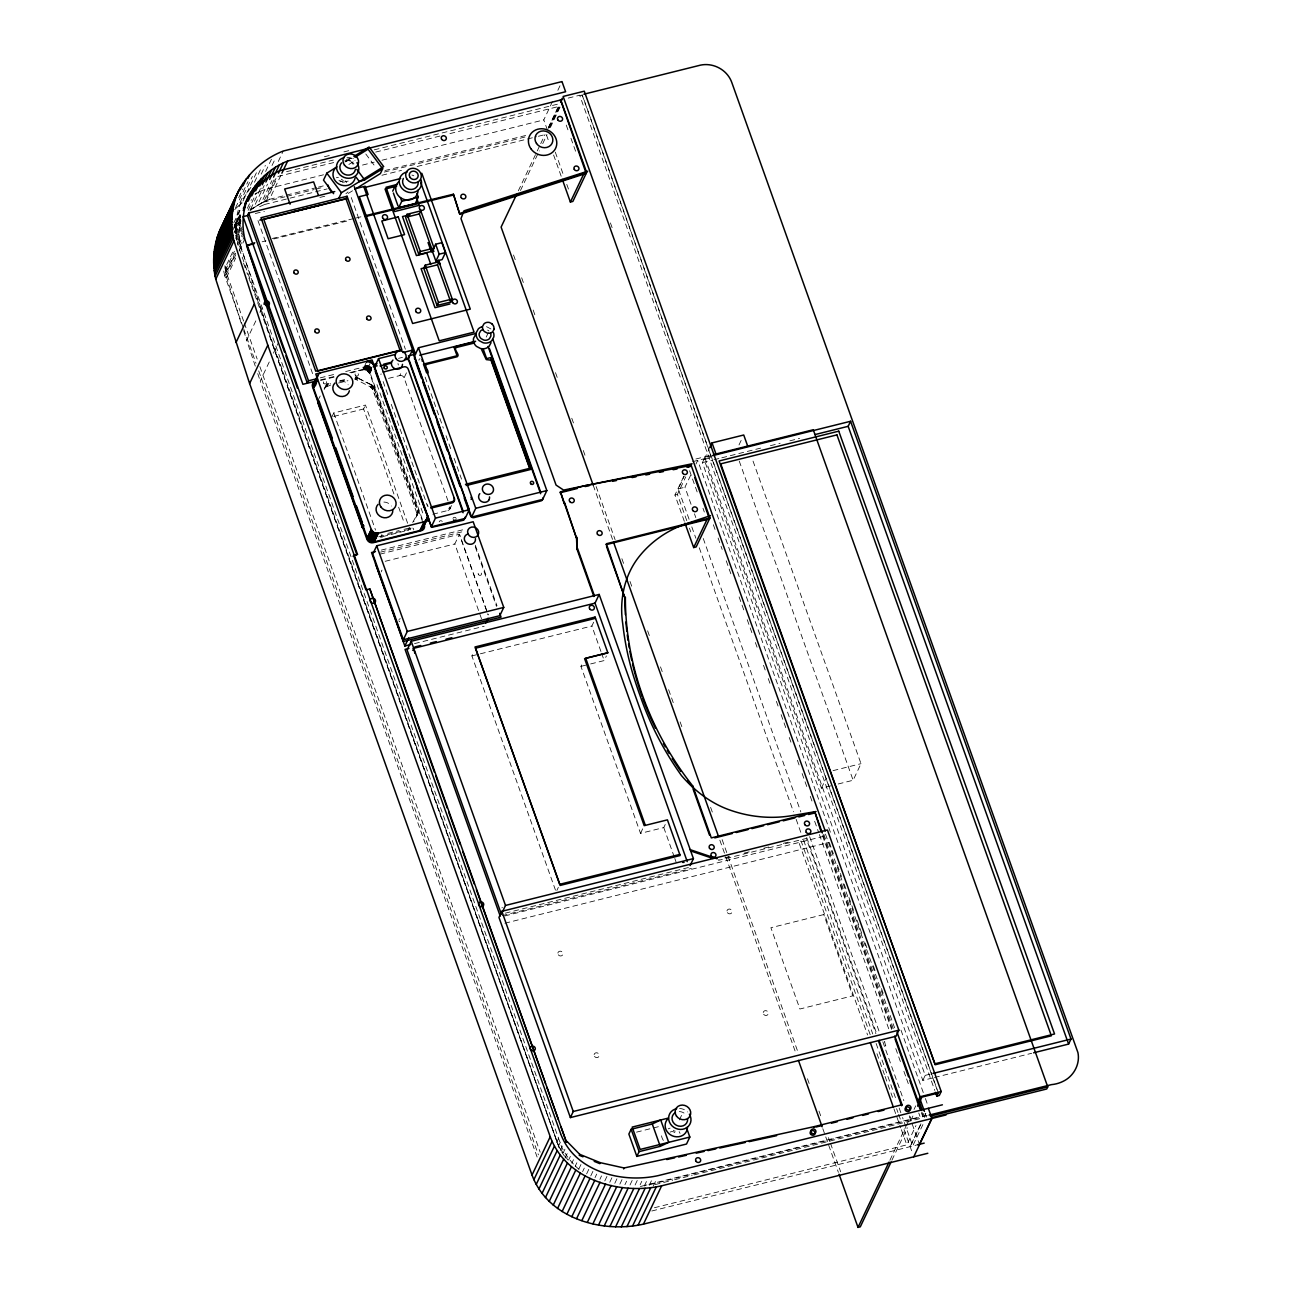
<?xml version="1.0" encoding="UTF-8"?>
<svg xmlns="http://www.w3.org/2000/svg" width="1292" height="1292" viewBox="0 0 1292 1292"><rect width="100%" height="100%" fill="white"/><g stroke="black" fill="none" stroke-linecap="round" stroke-linejoin="round"><path stroke-width="0.75" stroke-dasharray="5 3.75" d="M356.447 377.022L355.413 379.202L370.756 387.067L372.597 389.15L416.864 513.182L416.67 516.267L417.897 511.002L373.63 386.97L371.547 384.741L355.219 376.989M240.474 218.881L240.457 219.107A75.437 68.314 25.4 0 0 241.039 246.998L274.647 350.616L556.965 1141.821A58.205 52.714 25.4 0 0 559.856 1148.556M417.994 513.376L413.811 521.532M238.729 197.644L242.864 188.939M235.532 207.85L247.935 181.72M234.692 209.595L238.326 206.074L252.392 176.455M243.009 201.003L257.06 171.4M233.82 222.822L240.474 208.803M254.492 182.22L261.113 168.283M233.949 227.295L240.538 213.228M234.191 227.182L240.813 213.261M234.288 227.554L240.91 213.616M232.544 230.67L240.57 215.199M240.748 215.716L234.143 229.653L240.861 220.803M234.773 227.392L240.683 216.798M261.226 174.113L265.361 165.408M234.304 232.059L240.926 217.912M234.708 232.608L240.506 220.415M235.209 233.158L241.006 220.964M247.353 208.287L251.488 199.566M235.79 233.723L240.764 223.274M265.635 171.465L271.433 159.271M235.629 236.048L240.603 225.583M248.096 210.37L256.365 192.96M235.564 238.374L240.522 227.925M236.388 238.972L242.185 226.778M250.68 209.159L261.436 186.516M254.895 194.107L259.611 191.636L261.275 188.148M272.014 165.505L275.325 158.545M237.308 239.569L242.266 229.12M241.184 323.065L226.601 277.392L225.083 268.042L234.175 248.888M237.486 241.911L242.444 231.462M249.857 210.903L253.458 208.141L264.214 185.499M225.341 270.383L234.433 251.229M237.744 244.253L243.526 232.059M253.458 208.141L257.221 205.589L267.525 184.126M278.281 161.484L283.239 151.035M225.68 272.725L234.773 253.571M238.907 244.85L243.865 234.401M243.106 327.231L224.824 275.971L235.645 253.184M226.1 275.067L236.016 254.153M239.327 247.192L244.301 236.743M257.221 205.589L261.145 203.232L271.901 180.589M226.601 277.392L235.693 257.996M239.02 250.987L244.802 239.068M250.083 209.514L263.503 202.166L274.324 179.378M261.145 203.232L265.215 201.1L275.971 178.458M259.514 206.752L264.569 204.491L277.053 178.199M265.215 201.1L269.479 199.323L281.058 174.937M255.283 366.153L246.659 340.184L256.575 319.285M259.886 312.309L264.02 303.604M537.117 1157.034L260.225 381.011L269.317 361.841M273.452 353.136L278.41 342.687M327.296 385.824L328.329 383.643L324.954 387.455L331.059 384.887M325.729 386.599L326.989 384.241M326.198 386.26L327.231 384.095M326.456 386.13L327.764 383.821M327.005 385.904L328.039 383.724M331.899 416.88L333.756 412.955L365.458 405.058L407.933 524.084M354.799 379.137L355.833 376.957M355.106 379.154L356.14 376.989M355.72 379.267L356.754 377.086M356.027 379.347L357.06 377.167M356.317 379.444L357.351 377.264M356.608 379.557L357.642 377.377M356.899 379.703L357.932 377.522M351.246 372.823L362.681 369.964L366.815 361.259M362.681 369.964L367.186 361.179M363.052 369.883L367.558 361.13M363.423 369.835L367.929 361.098M363.795 369.803L368.317 361.098M364.183 369.803L368.688 361.114M364.554 369.819L369.076 361.162M364.942 369.867L369.447 361.227M365.313 369.932L369.835 361.308M365.684 370.029L370.19 361.437M366.056 370.142L370.562 361.566M422.775 522.226L369.787 373.727L366.783 370.433L370.917 361.728M367.122 370.626L371.256 361.905M367.445 370.82L371.579 362.115M367.768 371.046L371.902 362.341M368.075 371.288L372.209 362.567M368.349 371.547L372.484 362.826M368.624 371.821L372.758 363.1M368.866 372.112L373 363.391M369.092 372.403L373.226 363.698M369.302 372.726L373.436 364.021M369.48 373.049L372.79 366.088M369.641 373.388L371.305 369.9M369.787 373.727L371.434 370.255M370.513 386.922L371.547 384.741M370.756 387.067L371.789 384.887M370.998 387.212L372.031 385.048M371.224 387.39L372.257 385.21M371.45 387.568L372.484 385.404M371.66 387.762L372.694 385.597M371.854 387.971L372.887 385.791M372.031 388.198L373.065 386.017M372.193 388.424L373.226 386.243M372.354 388.65L373.388 386.486M372.597 389.15L373.517 386.728M372.71 389.409L373.743 387.229M393.931 493.996L363.601 408.983L365.458 405.058M374.535 394.545L375.568 392.364M388.488 378.378L399.826 375.568L401.473 372.08M448.017 500.941L404.073 377.829L406.56 372.597M547.42 130.072L543.787 119.914L552.895 100.744M557.853 90.295L561.988 81.59M518.334 190.796L536.422 152.698M537.278 150.873L539.862 145.431M540.734 143.622L545.03 134.546M548.486 127.294L558.822 105.524M548.244 128.328L559 105.686M549.552 127.31L559.549 106.283L448.049 134.061M549.52 127.811L559.517 106.784M520.482 190.489L539.297 150.857M542.721 143.654L547 134.643M550.408 127.44L560.68 105.831M380.639 537.068C382.69 531.642 382.351 538.183 379.396 537.036M380.93 537.036L381.964 534.856M486.212 337.083L489.555 330.058M407.513 530.414L409.112 528.057L407.804 530.334L381.237 536.971M408.078 530.237L409.386 527.927M409.887 527.637L408.353 530.108M416.945 513.441L417.897 511.002M417.058 513.974L418.059 511.535M417.106 514.507L418.123 512.068M417.025 515.298L418.123 512.601M432.852 514.232L447.953 510.469L449.616 506.981M449.874 509.016L451.538 505.527M481.512 618.771L454.816 543.948L459.371 534.371L488.069 614.798M555.463 890.123L471.903 655.916L473.357 652.831M600.942 651.475L591.865 626.022L594.062 621.387M665.235 824.49L663.781 827.574L640.525 833.356L580.932 666.365L583.128 661.73M684.308 521.29L674.941 495.03L684.082 475.747M689.088 519.287L678.252 488.893L684.195 476.377M686.795 520.676L677.412 494.416L685.745 476.877M691.058 504.316L684.954 487.213L690.913 474.697M696 463.973L697.696 460.388L830.53 832.629M590.622 663.943L604.188 660.567L606.384 655.948M932.549 1077.98L922.827 1080.403L702.396 462.633L704.786 457.594L710.616 456.141M830.74 785.843L821.421 788.168L704.14 459.484L708.872 449.535M739.008 444.949L742.157 438.311M556.868 890.463L558.338 887.378M640.525 833.356L642.722 828.737M556.594 1142.596L560.728 1133.891M558.225 1146.666L560.696 1141.45M239.262 248.871L559.194 1147.716L246.934 272.612M560.179 1150.639L562.65 1145.406M563.28 1152.722L564.927 1149.234M565.024 1158.133L567.511 1152.9M568.706 1159.877L570.37 1156.388M571.839 1163.171L573.486 1159.683M718.966 859.39L718.513 860.343L806.24 838.476L875.895 1033.697M575.215 1166.224L576.862 1162.752M578.816 1169.05L581.303 1163.817M582.627 1171.618L584.275 1168.13M586.616 1173.895L589.104 1168.679M590.767 1175.898L593.238 1170.665M595.031 1177.593L596.694 1174.105M599.876 1179.402L601.523 1175.914M604.785 1180.953L607.272 1175.736M609.776 1182.277L612.247 1177.044M614.798 1183.343L617.269 1178.11M619.853 1184.15L622.34 1178.918M624.94 1184.699L626.588 1181.211M630.012 1184.99L632.499 1179.757M821.421 788.168L826.137 778.204M635.083 1185.022L637.57 1179.79M640.121 1184.796L641.785 1181.308M644.304 1186.056L646.775 1180.823M679.382 1119.938L681.853 1114.705M649.246 1185.313L652.557 1178.336M653.284 1186.056L656.594 1179.079M838.201 783.986L853.124 780.255L861.005 763.669L751.863 457.804M922.827 1080.403L925.217 1075.364L704.786 457.594M889.897 1160.264L905.401 1127.609M906.273 1125.8L910.585 1116.724M914.025 1109.457L915.753 1105.839M891.948 1160.184L907.339 1127.755M910.763 1120.552L913.331 1115.141M654.463 1207.729L906.806 1144.857L915.963 1125.574M920.954 1123.846L910.133 1146.634L920.889 1123.992M924.2 1117.015L925.847 1113.543M922.908 1124.557L912.717 1146.02L902.559 1117.532M317.929 400.439L320.723 395.013M324.227 388.521L326.537 384.612M324.179 389.473L326.844 384.612L330.558 383.692M412.713 522.42L418.059 512.746L372.726 385.71L356.511 377.232M410 528.541L409.096 529.639M250.858 187.356L241.862 200.648A75.776 68.621 25.4 0 0 236.759 239.101L236.081 232.657M234.127 225.034L238.81 219.123M237.373 223.774L240.199 220.302M884.552 1041.675L885.747 1046.052L884.729 1041.675M238.326 206.074L242.169 202.747M345.432 161.645L352.199 157.479M344.819 162.033L353.362 158.286M348.888 164.439L355.655 160.256M348.259 193.429L353.33 190.295M259.611 191.636L265.038 189.359L323.517 174.791M408.837 528.153L401.037 530.108M504.801 915.947L824.587 836.086M324.437 156.736L332.222 154.798M343.914 151.891L351.699 149.937M568.222 98.095L579.963 95.172M286.566 171.691L333.304 160.046M374.212 149.856L559.226 103.764M277.893 176.455L334.612 162.324M346.353 159.4L352.215 157.931M375.681 152.085L440.233 135.999M362.503 165.069L374.195 162.162M381.996 160.224L543.787 119.914M269.479 199.323L316.459 187.615M318.413 187.13L324.276 185.66M339.941 181.768L343.85 180.783M384.951 170.544L525.892 135.434M263.503 202.166L284.934 196.82M286.872 196.336L314.15 189.553M316.088 189.052L323.888 187.114M343.365 182.269L349.195 180.815M384.257 172.078L526.442 136.661M264.569 204.491L327.167 188.907M381.931 175.26L401.489 170.382M417.138 166.49L536.455 136.758M538.409 136.274L546.225 134.32L548.906 141.845M255.331 213.503L264.408 211.339M319.915 197.401L328.362 195.415M320.238 377.862L335.904 373.969M345.691 371.531L371.127 365.184M398.534 358.352L402.442 357.383M320.497 379.929L334.822 376.36M349.793 372.629L371.951 367.106M320.723 380.413L334.079 377.103M339.602 380.833L347.112 378.96M339.828 381.382L347.241 379.541M338.569 383.013L347.952 380.672M333.756 416.412L363.601 408.983M387.891 533.386L399.163 530.576M378.766 536.858L406.738 529.898M695.887 458.999L711.537 455.107M692.673 461.648L710.552 457.19M704.14 459.484L711.601 457.626M702.396 462.633L712.118 460.21M714.056 459.726L719.886 458.272M721.824 457.788L760.697 448.098M770.42 445.675L780.142 443.253M789.864 440.83L799.587 438.408M381.301 550.101L465.298 529.171M380.494 552.152L465.395 530.996M380.042 554.139L459.435 534.242L488.215 614.879M385.161 561.309L454.816 543.948M678.252 488.893L684.954 487.213M674.941 495.03L677.412 494.416M414.522 643.61L484.193 626.249M471.903 655.916L591.865 626.022M580.932 666.365L588.684 664.427M833.033 770.646L861.005 763.669M724.828 857.92L732.612 855.982M744.321 853.075L752.122 851.121M763.814 848.214L771.615 846.26M783.307 843.353L791.108 841.415M505.269 913.169L689.282 867.32M502.168 915.624L691.414 868.45M504.897 923.231L828.269 842.626M636.52 1132.147L661.359 1125.962M925.217 1075.364L931.048 1073.91M934.487 1077.496L1031.678 1053.287M640.396 1186.508L920.114 1116.821L918.774 1113.026M927.123 1115.61L654.479 1183.537A94.962 85.999 25.4 0 1 644.66 1185.281M655.141 1184.586L672.664 1180.226M674.618 1179.741L692.141 1175.365M694.095 1174.88L920.017 1118.597M651.798 1210.992L916.076 1145.18M272.321 238.471L354.105 218.477M356.059 218.009L361.905 216.571M262.131 241.798L266.023 240.845M273.807 238.955L349.761 220.383M490.912 328.959L486.761 326.795A9.189 8.317 25.4 0 0 484.435 326.505M487.633 330.09L488.909 330.962M365.798 153.99L375.907 167.54M350.084 160.321L353.459 164.843M475.311 545.224L497 605.803M739.25 461.082L853.124 780.255M938.622 1093.597L582.369 95.188L579.882 95.802L934.778 1090.432M582.014 94.639L708.662 449.584M709.34 451.489L936.91 1089.253M901.008 1030.16L924.717 1096.633M925.395 1098.523L928.108 1106.13M610.422 222.918L612.44 228.587M829.303 842.416L833.356 853.802M837.426 865.188L841.496 876.574M844.193 884.164L846.228 889.865M848.941 897.456L854.351 912.637M857.064 920.243L862.491 935.424M865.188 943.015L867.223 948.716M873.327 965.786L875.362 971.487M881.451 988.574L883.486 994.259M825.475 834.115L894.597 1027.834M925.104 1113.3L926.461 1117.096M713.346 524.73L715.38 530.431M718.094 538.037L722.163 549.423M726.233 560.825L731.643 576.022M739.105 596.904L744.531 612.101M747.228 619.692L752.655 634.889M755.368 642.495L757.403 648.18M763.507 665.283L765.526 670.984M768.239 678.575L770.274 684.275M776.379 701.362L778.414 707.063M781.127 714.654L786.537 729.851M789.25 737.457L791.285 743.142M797.39 760.245L799.409 765.93M802.122 773.537L807.548 788.734M810.262 796.324L812.297 802.025M823.812 834.309L893.321 1028.707M923.425 1113.494L924.781 1117.289M823.02 834.874L892.078 1028.432M921.874 1111.944L923.909 1117.628M822.568 835.827L891.625 1029.401M921.422 1112.897L922.779 1116.692M566.251 125.098L568.27 130.734M570.951 138.26L576.329 153.312M689.589 470.74L697.615 493.253M702.977 508.257L704.318 512.02M814.654 821.244L818.708 832.613M819.386 834.519L889.025 1029.659M895.776 1048.603L901.186 1063.768M903.899 1071.343L905.918 1077.027M906.596 1078.933L909.31 1086.507M694.45 513.812L695.807 517.607M703.252 538.506L800.846 811.99M809.648 836.683L879.448 1032.292M882.84 1041.788L903.851 1100.671M909.277 1115.852L919.436 1144.341M806.709 837.523L876.347 1032.728M691.801 526.878L695.871 538.279M699.263 547.776L793.45 811.764M796.163 819.354L800.911 832.646M803.624 840.252L872.746 1033.971M876.121 1043.468L896.454 1100.445M899.167 1108.035L901.881 1115.626M555.302 152.165L564.087 176.794M566.784 184.368L568.819 190.053M689.46 528.186L690.8 531.933M870.194 1034.666L801.121 841.092L798.634 841.722L867.594 1034.973M876.961 1053.642L884.406 1074.524M885.085 1076.414L892.53 1097.296M896.6 1108.681L897.956 1112.477M898.634 1114.366L901.332 1121.957M904.045 1129.547L912.556 1153.401M553.606 155.024L561.665 177.585M893.951 1108.859L900.718 1127.803M901.396 1129.709L906.806 1144.857M513.522 254.992L515.556 260.677M521.661 277.764L523.68 283.465M533.176 310.032L535.195 315.733M555.512 372.677L557.546 378.362M571.775 418.237L573.81 423.921M583.29 450.504L585.324 456.189M596.161 486.567L615.121 539.717M621.888 558.693L623.923 564.378M630.028 581.465L632.046 587.166M647.631 630.819L649.666 636.52M660.503 666.882L662.538 672.583M668.626 689.67L674.036 704.851M680.141 721.937L682.176 727.622M710.616 807.338L712.651 813.039M722.131 839.622L797.988 1052.205M807.468 1078.772L809.503 1084.473M818.983 1111.055L821.018 1116.74M828.463 1137.622L829.819 1141.417M830.498 1143.323L840.656 1171.796M593.206 485.227L612.844 540.282M719.854 840.188L795.711 1052.77M822.81 1128.691L838.379 1172.361M601.587 653.3L604.188 660.567M663.781 827.574L674.149 856.661M674.812 858.486L676.104 862.119M425.149 377.151L443.334 428.153M446.031 435.711L451.425 450.811M454.122 458.369L461.535 479.154M351.262 197.563L405.381 349.26M475.23 546.791L496.499 606.384M383.126 381.544L388.537 396.709M391.234 404.283L427.071 504.671A4.021 3.634 25.4 0 0 427.959 506.464M376.973 384.58L422.92 513.392M422.322 519.352L369.948 372.58A5.12 4.635 25.4 0 0 363.553 369.205M398.647 507.223L404.041 522.339M333.756 412.955L375.552 530.091M257.964 220.577L313.471 376.053M243.558 263.116L246.255 270.706M243.607 321.062L227.36 275.535A70.236 63.599 25.4 0 1 225.567 264.537M244.285 322.968L257.156 359.014M259.87 366.605L540.169 1152.173M243.784 329.121L255.977 363.294M258.691 370.885L538.425 1154.87M257.754 373.582L260.225 381.011M243.623 330.671L246.659 340.184M224.905 265.7L225.083 268.042M380.93 374.648A3.408 3.085 25.4 0 1 381.092 373.84M428.023 506.093A3.408 3.085 25.4 0 1 427.071 504.671M398.582 365.006A1.712 1.55 25.4 0 1 398.033 363.488M452.975 518.415A1.712 1.55 25.4 0 1 456.205 518.431M439.232 521.839A1.712 1.55 25.4 0 1 442.268 521.483M399.826 375.568A3.408 3.085 25.4 0 1 404.073 377.829M450.149 507.029A3.408 3.085 25.4 0 1 447.953 510.469M418.931 360.274A1.696 1.534 25.4 0 1 420.045 358.772M410.452 529.833A1.712 1.55 25.4 0 1 411.098 528.073M412.762 528.089A1.712 1.55 25.4 0 1 413.682 529.865M381.059 535.986A1.712 1.55 25.4 0 1 381.964 537.763M340.603 380.801A8.527 7.72 25.4 0 1 348.129 384.79M383.869 502.055A8.527 7.72 25.4 0 1 391.395 506.044M236.646 240.312A72.998 66.102 25.4 0 1 239.908 210.402M578.994 1169.373A68.734 62.242 25.4 0 1 574.762 1165.4M573.422 1164.011A68.734 62.242 25.4 0 1 561.6 1146.892L240.683 247.483A70.236 63.599 25.4 0 1 240.296 218.316M224.824 275.971A72.998 66.102 25.4 0 1 223.338 268.365M238.148 245.415A75.776 68.621 25.4 0 1 237.373 242.266M568.044 1160.054A71.528 64.778 25.4 0 1 559.646 1146.763M564.507 1156.146A58.205 52.714 25.4 0 1 560.55 1149.864M381.447 571.888A1.712 1.55 25.4 0 1 382.093 570.127M399.729 621.727A1.712 1.55 25.4 0 1 398.889 620.758M398.97 619.562A1.712 1.55 25.4 0 1 400.358 618.787M501.926 907.824A2.616 2.374 25.4 0 1 502.427 907.436M411.906 175.066A7.962 7.203 25.4 0 1 413.828 175.809M663.361 1140.432A11.37 10.288 25.4 0 1 661.665 1132.454M668.255 1128.869A7.962 7.203 25.4 0 1 670.096 1128.142M679.124 1131.647A7.962 7.203 25.4 0 1 680.028 1133.423M679.592 1108.455A11.37 10.288 25.4 0 1 687.554 1111.944M679.285 1111.588A7.962 7.203 25.4 0 1 686.31 1115.319M675.328 1131.146A2.842 2.568 25.4 0 1 673.342 1130.274M670.128 1132.099A4.183 3.795 25.4 0 1 675.829 1133.568M348 191.927A11.37 10.288 25.4 0 1 345.901 193.655M336.421 177.731A7.962 7.203 25.4 0 1 338.407 177.424M345.562 180.864A7.962 7.203 25.4 0 1 346.547 182.608M346.95 157.301A11.37 10.288 25.4 0 1 355.042 160.483M344.819 160.773A7.962 7.203 25.4 0 1 353.96 163.906M342.574 179.911A2.842 2.568 25.4 0 1 341.266 179.217M338.94 180.638A4.183 3.795 25.4 0 1 342.703 182.447M823.763 914.558L770.904 927.721L799.909 1009.004L852.752 995.841L823.763 914.558M323.646 383.175A1.712 1.55 25.4 0 0 326.537 383.191A1.712 1.55 25.4 0 0 324.922 380.817A1.712 1.55 25.4 0 0 323.646 383.175M355.348 375.261A1.712 1.55 25.4 0 0 358.255 375.294A1.712 1.55 25.4 0 0 356.624 372.92A1.712 1.55 25.4 0 0 355.348 375.261M558.273 954.772A2.616 2.374 25.4 0 0 562.714 954.804A2.616 2.374 25.4 0 0 560.227 951.17A2.616 2.374 25.4 0 0 558.273 954.772M763.637 1014.252A2.616 2.374 25.4 0 0 768.078 1014.285A2.616 2.374 25.4 0 0 765.591 1010.635A2.616 2.374 25.4 0 0 763.637 1014.252M594.514 1056.371A2.616 2.374 25.4 0 0 598.971 1056.42A2.616 2.374 25.4 0 0 596.484 1052.77A2.616 2.374 25.4 0 0 594.514 1056.371M727.38 912.637A2.616 2.374 25.4 0 0 731.821 912.669A2.616 2.374 25.4 0 0 729.334 909.035A2.616 2.374 25.4 0 0 727.38 912.637M478.444 574.585A1.712 1.55 25.4 0 0 481.335 574.617A1.712 1.55 25.4 0 0 479.72 572.243A1.712 1.55 25.4 0 0 478.444 574.585"/><path stroke-width="1.5" d="M315.926 381.721L313.552 384.095L313.439 387.762L368.01 539.765L370.465 541.606L373.84 541.994L419.965 530.511L422.807 528.654L423.695 525.133M427.684 515.734L427.313 519.384L424.438 521.71L373.049 534.517L315.765 373.986L372.096 359.935L429.38 520.482L424.438 521.71M927.817 1153.288L643.448 1224.138C601.765 1233.569 547.97 1218.404 532.029 1175.042L249.614 383.53L215.764 279.201C211.84 262.599 213.374 244.576 220.431 229.055L238.632 190.731C248.29 172.87 264.279 158.415 283.239 151.035L561.988 81.59L565.605 91.748L287.68 160.999C268.122 168.751 252.344 185.095 244.689 204.637M946.019 1114.964L661.649 1185.814C619.95 1195.245 566.171 1180.097 550.231 1136.718L267.799 345.206L233.965 240.877C230.041 224.291 231.575 206.252 238.632 190.731M248.807 195.803C242.831 209.223 241.475 224.743 244.802 239.068L278.41 342.687L560.728 1133.891C574.746 1171.747 622.163 1183.633 658.258 1175.607L942.401 1104.805M320.707 372.758C314.586 375.003 319.092 384.273 313.342 387.439M317.929 400.439L317.945 403.056L362.115 526.829L364.312 529.316M494.125 329.218L492.785 331.656A6.056 5.475 25.4 0 1 487.213 333.045L484.484 331.608A5.846 5.297 25.4 0 1 482.594 326.327L483.935 323.888A6.056 5.475 25.4 0 1 489.507 322.499L492.236 323.921M491.057 342.703L489.022 346.418A9.189 8.317 25.4 0 1 480.559 348.517L476.409 346.353A8.883 8.043 25.4 0 1 473.55 338.326L475.601 334.628M501.829 911.312L498.954 917.417L570.386 1117.58L896.018 1036.249L898.877 1030.16L827.461 829.997L501.829 911.312L573.26 1111.491L570.386 1117.58M218.477 233.4L236.662 195.076M240.958 186.565L220.431 229.055M216.895 237.922L235.096 199.598M231.074 208.981L233.561 203.765M240.183 189.827L243.494 182.85M215.716 242.557L233.9 204.233M243.009 185.87L246.32 178.91M214.924 247.45L233.125 208.981M247.838 178.49L249.485 175.001M214.569 249.404L232.754 211.097M214.181 252.053L232.382 213.729M213.907 254.702L232.108 216.394M213.713 257.383L231.914 219.059M213.632 260.063L231.833 221.74M213.632 262.744L231.833 224.437M213.745 265.441L231.93 227.134M213.939 268.138L232.14 229.831M245.771 202.812L250.745 192.346M243.38 208.383L245.868 203.167M214.246 270.835L232.431 232.528M247.176 201.261L252.974 189.068M243.235 210.499L244.882 207.011M248.129 201.132L255.574 185.45M214.633 273.533L232.835 235.209M251.762 195.916L258.384 181.978M215.118 276.213L233.319 237.906M255.622 190.861L261.42 178.667M259.676 185.983L264.634 175.534M215.764 279.201L233.965 240.877M248.645 213.035L247.499 215.441L307.351 383.207L308.497 380.785L248.645 213.035L334.757 191.587M262.26 184.772L268.058 172.579M265.861 182.027L271.659 169.833M269.624 179.459L275.422 167.266M273.549 177.117L279.347 164.924M278.458 173.225L283.416 162.776M254.782 242.751L246.546 245.609L254.33 243.704M281.882 173.193L287.68 160.999M235.984 342.541L254.185 304.218M336.986 166.878L326.828 173.144L323.517 180.121L333.627 193.671M249.614 383.53L267.799 345.206M338.94 197.967L341.411 192.734L383.692 166.603L369.108 147.013L353.895 156.429M347.08 196.255L401.86 349.793L315.749 371.24L260.968 217.718L347.08 196.255L345.949 198.661L400.052 350.293M354.993 157.285L368.075 149.194L382.658 168.784L380.381 173.58L355.025 189.246M392.72 191.168L395.82 184.627M313.439 384.402L317.574 375.697M313.149 385.727L317.59 375.988M313.149 386.405L317.509 377.038M313.197 386.744L317.331 378.039M313.245 387.099L317.38 378.378M400.455 197.595L401.764 201.294L398.663 207.818L415.217 203.7L418.317 197.175L416.993 193.477M313.439 387.762L317.574 379.057M407.045 214.294L405.591 217.347L418.883 254.572L432.626 251.149L434.064 248.096L420.788 210.871L407.045 214.294L420.336 251.52L418.883 254.572M317.945 403.056L318.979 400.875L332.367 438.376M432.626 251.149L419.335 213.923L420.788 210.871M560.76 99.888L586.649 172.417L572.873 201.423L570.386 202.053L583.709 174L586.197 173.386L459.807 214.31L453.427 194.204L365.798 215.619M395.449 354.396L378.54 358.611L374.405 367.332L431.318 526.845L465.136 518.431L469.287 509.71L412.358 350.197L402.959 352.538M423.76 268.251L425.213 265.199L438.957 261.791L452.232 299.017L450.779 302.053L437.051 305.477L423.76 268.251L437.503 264.828L438.957 261.791M435.646 244.22L432.335 251.197L435.888 261.145L442.122 259.595L445.433 252.634L441.88 242.67L435.646 244.22L439.199 254.185L435.888 261.145M459.807 214.31L453.427 194.204M463.117 512.73L408.224 358.901L412.358 350.197M437.051 305.477L438.489 302.441L425.213 265.199M476.102 333.401L418.463 347.758L414.296 356.56L471.58 517.091L542.672 499.39L546.839 490.589L492.93 339.489M516.606 194.43L501.102 227.085L593.206 485.227M560.55 101.89L562.262 98.257M362.115 526.829L363.149 524.649L362.616 527.814M362.212 527.088L363.246 524.907M362.325 527.33L363.359 525.15M362.471 527.572L363.504 525.408M362.777 528.04L363.811 525.86M246.998 244.656L357.496 554.349L353.12 556.287M367.106 538.15L371.24 529.445M367.235 538.489L371.369 529.785L373.889 532.546L377.975 533.273L373.84 541.994M367.396 538.829L371.531 530.124M367.574 539.152L371.708 530.447M367.784 539.475L371.918 530.754M368.01 539.765L372.144 531.06M368.268 540.056L372.403 531.351M368.527 540.331L372.661 531.626M368.818 540.589L372.952 531.884M369.108 540.831L373.243 532.126M369.431 541.057L373.566 532.352M369.754 541.267L373.889 532.546M370.11 541.445L374.244 532.74M370.465 541.606L374.599 532.902M370.82 541.736L374.955 533.031M371.192 541.849L375.326 533.144M371.563 541.946L375.697 533.241M371.951 542.01L376.085 533.305M372.322 542.059L376.457 533.354M372.71 542.075L376.844 533.37M373.081 542.075L377.216 533.37M373.469 542.042L377.603 533.338M374.195 541.913L378.33 533.208M376.715 545.805L372.79 554.074L403.346 639.734L499.81 615.686L503.751 607.418L473.179 521.758L376.715 545.805L407.271 631.449L403.346 639.734M357.496 554.349L353.572 555.334L365.894 589.879L369.835 588.894L434.403 772.115M419.965 530.511L424.099 521.807M420.304 530.414L424.777 521.58M420.966 530.156L425.1 521.451M421.273 529.995L427.83 516.412M421.563 529.817L427.862 516.768M423.728 526.151L427.878 517.107M422.597 528.929L427.83 517.785M431.318 526.845L435.452 518.14L378.54 358.611M410.662 644.579L404.848 646.016L408.643 638.038M411.227 641.252L407.093 649.973L501.361 914.155L505.495 905.434L411.227 641.252L599.165 594.433L693.416 858.615L690.122 865.592M471.58 517.091L475.747 508.305L418.463 347.758M485.711 623.067L487.972 618.27M593.884 596.516L576.975 549.116L576.539 538.247L560.437 491.848L585.599 485.582L691.188 465.411L709.938 517.947L696.162 546.936L693.675 547.566L684.97 523.179M564.216 503.702L560.437 491.848M585.599 485.582L585.131 486.535L589.055 485.792M576.539 538.247L564.669 502.733M576.975 549.116L576.991 537.294M687.247 861.619L595.031 603.138L599.165 594.433M709.938 517.947L606.352 543.754L624.924 598.051A323.888 293.3 25.4 0 0 625.376 614.604M688.248 466.993L691.188 465.411M709.663 447.872L712.021 442.898L743.74 435L747.793 446.402M693.675 547.566L706.999 519.513M1033.616 1052.802L1068.597 1044.081L848.166 426.312L850.572 421.273L712.57 455.656M692.367 787.038L692.819 786.085A323.888 293.3 25.4 0 1 625.376 597.098M532.029 1175.042L550.231 1136.718M533.887 1179.693L552.088 1141.369M536.228 1184.425L554.429 1146.117M538.942 1189.011L557.143 1150.688M542.026 1193.388L560.227 1155.08M369.835 588.894L566.494 1142.322L561.083 1127.125M545.45 1197.571L563.635 1159.247M549.181 1201.495L567.382 1163.171M553.218 1205.161L571.419 1166.838M566.962 1141.353L579.704 1154.337L579.236 1155.306L582.983 1156.808M557.53 1208.521L575.715 1170.213M562.085 1211.589L580.269 1173.265M566.849 1214.318L585.05 1176.011M571.807 1216.709L589.992 1178.385M879.061 1040.318L902.058 1104.757L814.315 1126.608L624.117 1167.984L600.279 1162.671L599.827 1163.64L594.207 1161.363M576.62 1218.614L594.804 1180.29M581.852 1220.569L600.053 1182.245M636.843 1156.405L639.12 1151.624L660.26 1146.359L668.691 1142.338L660.713 1119.97L652.282 1123.992L631.142 1129.273L628.865 1134.053L636.843 1156.405L686.52 1144.034L689.831 1137.057L686.504 1127.755M587.359 1222.329L605.56 1184.005M592.931 1223.799L611.132 1185.475M623.665 1168.937L624.117 1167.984M598.567 1224.977L616.752 1186.67M604.236 1225.898L622.421 1187.574M609.921 1226.512L628.106 1188.188M615.606 1226.835L633.807 1188.511M820.533 830.126L814.897 812.103L711.311 837.894L692.819 786.085M621.274 1226.867L639.475 1188.559M626.927 1226.625L645.128 1188.301M632.531 1226.076L650.716 1187.752M638.054 1225.236L656.255 1186.928M643.448 1224.138L661.649 1185.814M813.863 1127.561L814.315 1126.608M902.058 1104.757L901.59 1105.71L878.608 1041.271M891.092 1161.976L860.294 1226.835L858.017 1227.4L889.041 1162.073M917.465 1102.205L920.049 1096.763L897.036 1032.227M917.611 1106.146L921.89 1097.134L938.267 1093.048L936.813 1096.117L939.3 1095.503L941.19 1091.498L584.275 91.183L563.134 96.448L825.233 831.031M919.436 1144.341L932.178 1117.515M913.751 1156.792L931.968 1118.468L928.334 1108.31M713.507 454.606L813.266 429.752L1047.747 1086.879L1046.746 1088.978L931.338 1117.725M1068.597 1044.081L1071.003 1039.043L850.572 421.273M479.784 493.673L479.041 494.788A5.556 5.039 25.4 0 0 480.753 500.989L482.013 501.764A5.733 5.184 25.4 0 0 488.586 500.602L489.313 499.487M374.841 367.8L374.502 369.237M356.043 177.101L359.402 181.623L364.667 179.895L382.658 168.784M427.426 373.42C430.301 371.692 423.453 366.411 426.392 364.409L457.255 356.721C460.55 354.735 452.991 349.551 456.221 347.532L474.212 343.058M710.519 515.621L686.795 523.518A117.33 106.251 25.4 0 0 660.826 536.455L656.95 539.248A115.989 105.023 25.4 0 0 639.976 555.544C624.391 574.407 619.11 600.118 622.776 624.004A319.738 289.553 25.4 0 0 632.773 673.713A494.028 447.387 25.4 0 0 641.22 698.794A319.915 289.699 25.4 0 0 681.482 775.604C694.789 791.075 711.424 803.818 730.917 810.407A115.989 105.023 25.4 0 0 755.804 816.269L760.875 816.835A117.33 106.251 25.4 0 0 791.075 815.769L816.092 811.521M460.259 213.341L586.649 172.417M587.731 171.206L463.973 210.822L460.986 218.59L556.061 485.081L563.603 490.088L692.124 463.78M397.322 184.385L386.017 187.275L394.674 211.533L419.206 205.315L416.541 197.838M474.891 341.75L453.96 347.064L457.061 355.752L423.485 364.118L426.522 372.629M573.26 1111.491L898.877 1030.16M562.359 99.565L279.653 170.722A90.246 81.719 25.4 0 0 249.211 197.014A55.314 50.097 25.4 0 0 245.028 203.748M583.871 94.203L700.652 65.101A25.743 23.304 25.4 0 1 731.757 82.381L1077.932 1052.592C1080.29 1064.107 1073.733 1076.236 1063.235 1081.275A34.141 30.911 25.4 0 1 1051.446 1084.634L929.061 1115.125M248.904 215.199L243.09 216.652L302.909 384.305L316.588 380.898M355.478 188.648L365.168 186.242L368.123 194.511L359.354 196.691L415.54 354.186M400.665 178.538L364.134 187.631L412.616 323.501L470.288 309.127L421.806 173.273M259.821 220.125L347.241 198.338M396.676 186.129L385.048 189.036L439.215 340.83L474.083 332.141L420.594 182.237M347.37 198.532L263.762 219.365L317.897 371.062L399.551 350.713M401.764 201.294L418.317 197.175M409.952 214.698L402.49 216.555L416.412 255.574L426.748 252.99L430.753 264.23M407.319 216.927L419.335 213.923M420.336 251.52L434.064 248.096M434.031 251.181L431.35 251.843L428.04 242.557M439.199 254.185L445.433 252.634M426.247 267.396L421.079 268.671L435 307.69L449.955 303.975M438.489 302.441L452.232 299.017M308.497 380.785L316.33 378.847M373.081 364.699L377.006 363.73M408.32 355.93L414.199 354.46L354.331 186.71M373.243 366.783L377.151 365.814M383.692 364.183L391.524 362.228M405.22 358.821L409.128 357.836M419.722 355.203L475.634 341.282M380.042 365.927L391.315 363.117M404.461 359.838L408.224 358.901M383.191 372.031L403.96 366.847A3.408 3.085 25.4 0 1 408.207 369.108L454.17 497.921A4.021 3.634 25.4 0 1 452.458 502.782L431.69 507.95A4.021 3.634 25.4 0 1 430.656 507.934M465.475 484.338L529.623 468.35L491.008 360.161L486.228 359.596L481.577 349.534M466.234 485.517L530.35 469.545L490.459 357.642L486.616 358.595L483.192 349.018L481.706 349.26M431.318 506.932L452.087 501.764A3.408 3.085 25.4 0 0 454.17 497.921M435.452 518.14L469.287 509.71M475.747 508.305L546.839 490.589M559.985 492.801L577.395 488.457M815.123 434.548L848.166 426.312M375.455 551.555L371.547 552.524L403.395 641.478L501.054 617.156L499.713 613.361M605.9 544.707L709.47 518.899L694.757 477.62M407.271 631.449L503.751 607.418M408.95 648.423L405.058 649.392L500.214 916.109M414.813 646.953L420.659 645.499M430.414 643.061L436.26 641.607M446.015 639.169L451.877 637.715M412.972 648.503L595.031 603.138M595.515 618.319L475.553 648.196L559.791 884.293L679.77 854.416M607.805 652.718L585.712 658.226L645.354 825.362M714.767 837.894L732.354 833.502M736.262 832.533L747.987 829.609M751.896 828.64L763.62 825.717M767.529 824.732L779.254 821.825M783.162 820.84L794.887 817.917M798.795 816.948L804.658 815.494M808.566 814.509L814.428 813.056M505.495 905.434L693.416 858.615M668.481 1118.048L632.176 1127.092L640.154 1149.444L689.831 1137.057M933.002 1073.426L1071.003 1039.043M920.049 1096.763L941.19 1091.498M815.817 1127.076L821.664 1125.623M831.418 1123.2L837.264 1121.747M847.003 1119.308L852.865 1117.855M862.604 1115.432L868.45 1113.962M878.205 1111.54L884.051 1110.086M930.369 1116.127L1047.747 1086.879M917.159 1144.873L924.2 1143.129M292.8 211.807L321.756 204.685M365.345 216.588L452.975 195.157M666.801 1159.554L674.65 1157.842M678.558 1157.002L686.407 1155.29M696.21 1153.158L704.059 1151.447M707.984 1150.607L715.816 1148.895M719.741 1148.039L745.242 1142.499M749.166 1141.643L776.605 1135.668M612.521 481.302L616.429 480.559M632.063 477.572L635.987 476.829M645.758 474.955L649.666 474.212M659.453 472.339L663.361 471.596M673.132 469.723L677.04 468.98M686.827 467.123L690.736 466.364M367.186 361.179L371.256 361.905L373.776 364.683M689.767 849.522L717.141 858.76M691.139 851.105L713.039 858.486M579.704 1154.337L600.279 1162.671M484.5 493.076L485.76 493.851A5.733 5.184 25.4 0 0 492.333 492.688L493.076 491.574A5.556 5.039 25.4 0 0 491.38 485.356L490.12 484.597A5.733 5.184 25.4 0 0 483.547 485.76L482.804 486.874A5.556 5.039 25.4 0 0 484.5 493.076M356.818 169.349L364.667 179.895M326.828 173.144L341.411 192.734M712.021 442.898L716.091 454.3M935.456 1092.321L936.813 1096.117M919.678 1098.103L924.426 1111.411M919.371 1102.092L922.068 1109.699M814.897 812.103L822.342 832.969M894.791 1036.023L921.196 1110.038M585.518 171.481L560.453 99.775M895.017 1038.881L908.551 1076.834M909.907 1080.629L920.066 1109.101M562.343 179.475L570.386 202.053M870.291 1042.547L893.289 1106.969M613.522 542.172L718.497 836.392M798.424 1060.361L822.132 1126.802M839.057 1174.25L858.017 1227.4M606.546 546.548L624.278 596.21M693.029 788.895L709.534 835.165M577.427 548.163L594.336 595.564M489.507 348.792L540.637 492.074M488.085 346.401L540.654 493.722M438.715 260.209L440.039 263.956M437.503 264.828L450.779 302.053M393.382 193.009L398.017 205.977M415.346 361.13L421.45 378.233M422.807 382.028L434.338 414.344M437.051 421.951L447.226 450.456M449.939 458.046L460.097 486.551M464.167 497.969L470.498 515.702A2.842 2.568 25.4 0 0 474.051 517.591L540.912 500.925A2.842 2.568 25.4 0 0 542.753 498.066M463.182 511.325L409.354 360.743A2.875 2.6 25.4 0 0 406.108 359.402M652.282 1123.992L660.26 1146.359M318.365 195.189L313.617 181.881L284.66 189.003L290.086 204.217M375.181 371.127L381.237 388.084M383.256 393.737L400.746 442.768M403.427 450.294L413.521 478.573M416.88 488.005L431.673 527.314L463.747 520.159L465.217 517.026M631.142 1129.273L639.12 1151.624M335.71 447.759L353.104 496.516M356.447 505.899L362.471 522.775M375.488 563.716L404.848 646.016M247.224 247.515L257.383 276.02M258.739 279.815L284.515 352.005M285.871 355.817L297.386 388.117M300.099 395.707L310.274 424.212M312.309 429.913L356.366 553.412M435.759 775.911L447.274 808.178M448.631 811.974L460.146 844.257M462.859 851.848L474.374 884.116M476.409 889.817L545.499 1083.471M546.855 1087.266L558.37 1119.534M455.882 519.949A1.712 1.55 25.4 0 1 453.508 519.933M402.506 364.344A5.685 5.152 25.4 0 1 394.835 368.704A5.685 5.152 25.4 0 1 392.93 360.048M414.667 359.224A2.842 2.568 25.4 0 1 414.797 357.238M421.967 359.515A1.696 1.534 25.4 0 1 422.08 361.066M470.95 497.275A1.696 1.534 25.4 0 1 471.112 499.471M482.158 326.779A9.189 8.317 25.4 0 0 478.315 328.911L476.263 332.609A8.883 8.043 25.4 0 0 479.138 340.636L483.273 342.816A9.189 8.317 25.4 0 0 491.735 340.7L493.77 336.986A8.883 8.043 25.4 0 0 493.479 332.69M483.127 329.508A6.056 5.475 25.4 0 0 480.608 330.913L479.251 333.368A5.846 5.297 25.4 0 0 481.141 338.649L483.87 340.071A6.056 5.475 25.4 0 0 489.442 338.682L490.782 336.243A5.846 5.297 25.4 0 0 490.589 333.417M491.994 323.985A5.846 5.297 25.4 0 1 493.883 329.282M489.49 496.919A5.556 5.039 25.4 0 1 489.087 499.552M424.325 525.004A5.12 4.635 25.4 0 1 421.208 530.754L373.323 542.688A5.12 4.635 25.4 0 1 366.928 539.297L312.551 386.889A5.12 4.635 25.4 0 1 315.684 381.124M349.405 390.765A8.527 7.72 25.4 0 1 337.487 395.449A8.527 7.72 25.4 0 1 334.854 383.062M392.8 510.001A8.527 7.72 25.4 0 1 381.77 517.171A8.527 7.72 25.4 0 1 378.12 504.316M691.155 785.504A323.888 293.3 25.4 0 1 687.619 780.852M680.787 771.389A323.888 293.3 25.4 0 1 672.228 758.469M669.191 753.527A323.888 293.3 25.4 0 1 667.221 750.216M665.283 746.873A323.888 293.3 25.4 0 1 663.41 743.53M655.432 728.22A323.888 293.3 25.4 0 1 642.802 698.439M642.156 696.646A323.888 293.3 25.4 0 1 632.579 664.169M631.756 660.519A323.888 293.3 25.4 0 1 629.882 651.378M629.22 647.712A323.888 293.3 25.4 0 1 628.59 644.046M628.025 640.364A323.888 293.3 25.4 0 1 627.266 634.856M626.814 631.174A323.888 293.3 25.4 0 1 625.893 621.969M264.731 304.524A2.616 2.374 25.4 0 1 266.249 300.955A2.616 2.374 25.4 0 1 269.43 303.765A2.616 2.374 25.4 0 1 265.732 305.413M475.408 538.651A5.685 5.152 25.4 0 1 471.225 544.239A5.685 5.152 25.4 0 1 464.603 540.379A5.685 5.152 25.4 0 1 467.623 534.113M682.709 862.442A2.616 2.374 25.4 0 1 684.033 862.442M412.632 650.151A2.616 2.374 25.4 0 1 413.262 650.393M414.264 651.281A2.616 2.374 25.4 0 1 414.651 653.122M418.059 190.134A11.37 10.288 25.4 0 1 402.829 199A11.37 10.288 25.4 0 1 398.808 181.72M421.127 179.992A11.37 10.288 25.4 0 1 413.521 192.411A11.37 10.288 25.4 0 1 399.664 184.288A11.37 10.288 25.4 0 1 407.271 171.868M418.204 182.204A7.962 7.203 25.4 0 1 408.902 189.23A7.962 7.203 25.4 0 1 403.362 178.425M687.473 1126.931A11.37 10.288 25.4 0 1 672.244 1135.797A11.37 10.288 25.4 0 1 668.239 1118.517M689.379 1114.205A11.37 10.288 25.4 0 1 684.76 1128.691A11.37 10.288 25.4 0 1 669.401 1121.973A11.37 10.288 25.4 0 1 676.701 1108.665M687.635 1119.001A7.962 7.203 25.4 0 1 676.394 1125.267A7.962 7.203 25.4 0 1 675.458 1112.541M332.302 192.427A11.37 10.288 25.4 0 1 328.168 185.127M355.106 178.054A11.37 10.288 25.4 0 1 339.198 184.223A11.37 10.288 25.4 0 1 335.759 167.685M356.963 162.679A11.37 10.288 25.4 0 1 353.023 177.375A11.37 10.288 25.4 0 1 337.438 171.271A11.37 10.288 25.4 0 1 344.092 157.624M355.397 169.462A7.962 7.203 25.4 0 1 344.528 174.291A7.962 7.203 25.4 0 1 341.556 162.792M398.227 216.895L381.802 220.98L388.117 238.729L404.558 234.627L398.227 216.895M838.75 431.157L719.095 460.969L934.907 1063.784L1054.547 1033.971L838.75 431.157M836.941 434.887L720.742 463.844L935.166 1064.753L1051.365 1035.813L836.941 434.887M595.079 617.059L475.004 646.969L560.098 885.44L680.157 855.53L667.431 819.855L644.191 825.653L584.598 658.645L607.854 652.864L595.079 617.059M384.225 368.188A1.712 1.55 25.4 0 0 387.132 368.204A1.712 1.55 25.4 0 0 385.5 365.83A1.712 1.55 25.4 0 0 384.225 368.188M395.837 358.482A5.685 5.152 25.4 0 0 405.51 359.079A5.685 5.152 25.4 0 0 400.585 350.923A5.685 5.152 25.4 0 0 395.837 358.482M530.641 483.66A1.696 1.534 25.4 0 0 533.515 483.66A1.696 1.534 25.4 0 0 531.884 481.318A1.696 1.534 25.4 0 0 530.641 483.66M337.535 385.581A8.527 7.72 25.4 0 0 352.005 385.694A8.527 7.72 25.4 0 0 343.914 373.824A8.527 7.72 25.4 0 0 337.535 385.581M380.801 506.835A8.527 7.72 25.4 0 0 395.271 506.948A8.527 7.72 25.4 0 0 387.18 495.094A8.527 7.72 25.4 0 0 380.801 506.835M294.156 273.096A2.277 2.051 25.4 0 0 298.016 273.129A2.277 2.051 25.4 0 0 295.852 269.963A2.277 2.051 25.4 0 0 294.156 273.096M315.183 332.028A2.277 2.051 25.4 0 0 319.043 332.06A2.277 2.051 25.4 0 0 316.879 328.895A2.277 2.051 25.4 0 0 315.183 332.028M345.949 260.193A2.277 2.051 25.4 0 0 349.809 260.225A2.277 2.051 25.4 0 0 347.645 257.06A2.277 2.051 25.4 0 0 345.949 260.193M366.976 319.124A2.277 2.051 25.4 0 0 370.836 319.156A2.277 2.051 25.4 0 0 368.672 315.991A2.277 2.051 25.4 0 0 366.976 319.124M682.774 473.357A2.552 2.309 25.4 0 0 687.118 473.389A2.552 2.309 25.4 0 0 684.679 469.82A2.552 2.309 25.4 0 0 682.774 473.357M569.675 501.522A2.552 2.309 25.4 0 0 574.019 501.554A2.552 2.309 25.4 0 0 571.597 498.001A2.552 2.309 25.4 0 0 569.675 501.522M574.278 169.413A2.552 2.309 25.4 0 0 578.638 169.704A2.552 2.309 25.4 0 0 576.442 166.022A2.552 2.309 25.4 0 0 574.278 169.413M461.276 197.724A2.552 2.309 25.4 0 0 465.621 197.757A2.552 2.309 25.4 0 0 463.182 194.188A2.552 2.309 25.4 0 0 461.276 197.724M711.375 856.063A2.552 2.309 25.4 0 0 715.72 856.095A2.552 2.309 25.4 0 0 713.281 852.526A2.552 2.309 25.4 0 0 711.375 856.063M806.289 832.403A2.552 2.309 25.4 0 0 810.633 832.436A2.552 2.309 25.4 0 0 808.194 828.883A2.552 2.309 25.4 0 0 806.289 832.403M905.482 1110.409A2.552 2.309 25.4 0 0 909.826 1110.442A2.552 2.309 25.4 0 0 907.388 1106.889A2.552 2.309 25.4 0 0 905.482 1110.409M810.52 1133.972A2.552 2.309 25.4 0 0 814.864 1134.166A2.552 2.309 25.4 0 0 812.571 1130.532A2.552 2.309 25.4 0 0 810.52 1133.972M530.818 148.645A14.438 13.065 25.4 0 0 555.35 148.838A14.438 13.065 25.4 0 0 541.623 128.748A14.438 13.065 25.4 0 0 530.818 148.645M536.503 143.46A9.092 8.236 25.4 0 0 551.942 143.573A9.092 8.236 25.4 0 0 543.302 130.912A9.092 8.236 25.4 0 0 536.503 143.46M441.654 139.326A2.616 2.374 25.4 0 0 446.095 139.374A2.616 2.374 25.4 0 0 443.608 135.725A2.616 2.374 25.4 0 0 441.654 139.326M370.594 601.991A2.745 2.487 25.4 0 0 375.278 602.024A2.745 2.487 25.4 0 0 372.661 598.196A2.745 2.487 25.4 0 0 370.594 601.991M479.025 905.466A2.616 2.374 25.4 0 0 483.466 905.498A2.616 2.374 25.4 0 0 480.979 901.848A2.616 2.374 25.4 0 0 479.025 905.466M597.469 534.226A2.616 2.374 25.4 0 0 601.91 534.258A2.616 2.374 25.4 0 0 599.423 530.624A2.616 2.374 25.4 0 0 597.469 534.226M709.534 848.295A2.616 2.374 25.4 0 0 713.975 848.327A2.616 2.374 25.4 0 0 711.504 844.693A2.616 2.374 25.4 0 0 709.534 848.295M692.754 510.485A2.616 2.374 25.4 0 0 697.195 510.518A2.616 2.374 25.4 0 0 694.708 506.884A2.616 2.374 25.4 0 0 692.754 510.485M804.868 824.7A2.616 2.374 25.4 0 0 809.309 824.732A2.616 2.374 25.4 0 0 806.822 821.082A2.616 2.374 25.4 0 0 804.868 824.7M557.902 120.027A2.616 2.374 25.4 0 0 562.359 120.059A2.616 2.374 25.4 0 0 559.872 116.425A2.616 2.374 25.4 0 0 557.902 120.027M530.624 1049.685A2.616 2.374 25.4 0 0 535.066 1049.718A2.616 2.374 25.4 0 0 532.579 1046.068A2.616 2.374 25.4 0 0 530.624 1049.685M906.354 1108.875A2.616 2.374 25.4 0 0 910.795 1108.907A2.616 2.374 25.4 0 0 908.308 1105.274A2.616 2.374 25.4 0 0 906.354 1108.875M811.247 1132.567A2.616 2.374 25.4 0 0 815.688 1132.599A2.616 2.374 25.4 0 0 813.217 1128.966A2.616 2.374 25.4 0 0 811.247 1132.567M696 1161.282A2.616 2.374 25.4 0 0 700.442 1161.314A2.616 2.374 25.4 0 0 697.955 1157.68A2.616 2.374 25.4 0 0 696 1161.282M468.043 533.935A5.685 5.152 25.4 0 0 477.652 535.599A5.685 5.152 25.4 0 0 473.744 527.039A5.685 5.152 25.4 0 0 468.043 533.935M589.685 608.903A2.616 2.374 25.4 0 0 594.126 608.936A2.616 2.374 25.4 0 0 591.639 605.286A2.616 2.374 25.4 0 0 589.685 608.903M410.016 177.392A4.538 4.118 25.4 0 0 417.736 177.456A4.538 4.118 25.4 0 0 413.424 171.125A4.538 4.118 25.4 0 0 410.016 177.392M407.012 179.233A7.962 7.203 25.4 0 0 420.53 179.346A7.962 7.203 25.4 0 0 412.955 168.267A7.962 7.203 25.4 0 0 407.012 179.233M419.69 209.11A2.616 2.374 25.4 0 0 424.131 209.143A2.616 2.374 25.4 0 0 421.644 205.493A2.616 2.374 25.4 0 0 419.69 209.11M382.852 218.283A2.616 2.374 25.4 0 0 387.293 218.316A2.616 2.374 25.4 0 0 384.806 214.666A2.616 2.374 25.4 0 0 382.852 218.283M452.717 302.683A2.616 2.374 25.4 0 0 457.158 302.716A2.616 2.374 25.4 0 0 454.671 299.082A2.616 2.374 25.4 0 0 452.717 302.683M416.056 311.792A2.616 2.374 25.4 0 0 420.498 311.84A2.616 2.374 25.4 0 0 418.01 308.19A2.616 2.374 25.4 0 0 416.056 311.792M676.443 1116.03A7.962 7.203 25.4 0 0 689.944 1116.143A7.962 7.203 25.4 0 0 682.386 1105.064A7.962 7.203 25.4 0 0 676.443 1116.03M344.48 165.166A7.962 7.203 25.4 0 0 357.932 164.73A7.962 7.203 25.4 0 0 349.906 153.926A7.962 7.203 25.4 0 0 344.48 165.166"/></g></svg>
